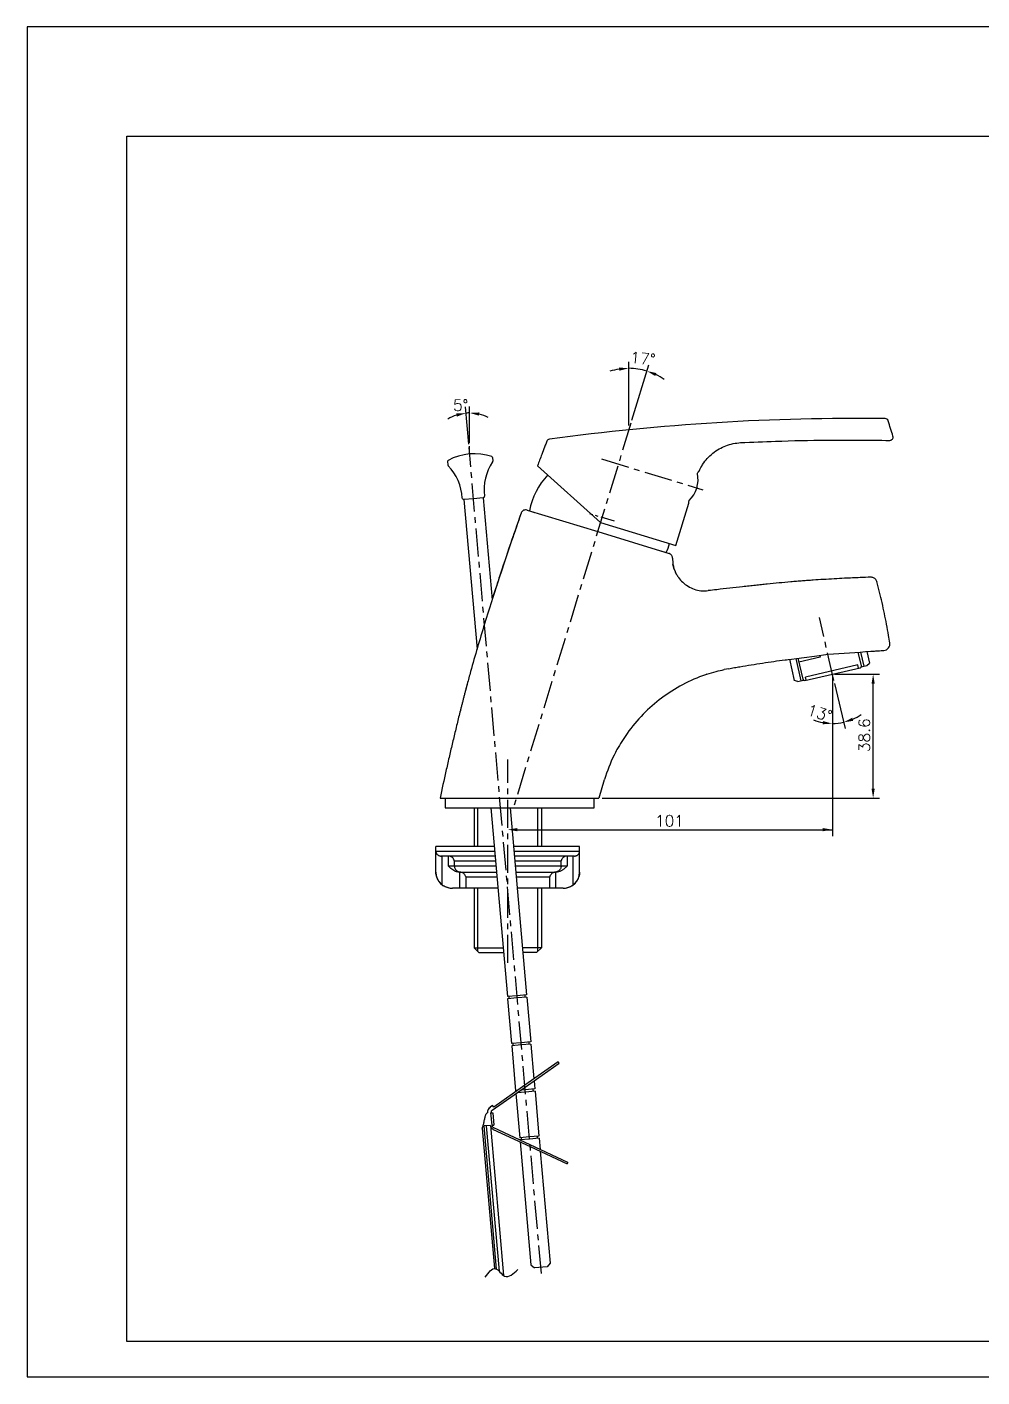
# Model space of a CAD drawing. Extents: x 589 to 1183, y 15 to 435.
# Drawn here: x 589 to 886, y 15 to 435 of the extents above; entities that cross this region are included whole.
import ezdxf

# ---------------------------------------------------------------- set-up
doc = ezdxf.new("R2010")
doc.units = 0
doc.header["$LTSCALE"] = 7
doc.header["$MEASUREMENT"] = 0
doc.linetypes.add('CENTER', pattern=[2, 1.25, -0.25, 0.25, -0.25])
doc.layers.get('0').update_dxf_attribs({"color": 2, "linetype": 'CONTINUOUS'})
for name, color, linetype in [('CL', 1, 'CENTER'), ('DIM', 2, 'CONTINUOUS'), ('DWG', 7, 'CONTINUOUS')]:
    doc.layers.add(name, color=color, linetype=linetype)
doc.styles.add('GHS', font='ROMANS', dxfattribs={"bigfont": 'GHS'})

# ---------------------------------------------------------------- blocks, each defined once
blk = doc.blocks.new('BORDER')
for p, q in [((1, 1), (0, 1)), ((0, 1), (0, 0)), ((0, 0), (1, 0))]:
    blk.add_line(p, q)
blk = doc.blocks.new('양식')
at = {"color": 4}
for p, q in [((1219, 386), (1768, 386)), ((1219, 11), (1219, 386)), ((1768, 11), (1219, 11))]:
    blk.add_line(p, q, dxfattribs=at)
at = {"xscale": 594, "yscale": 420, "zscale": 594}
blk.add_blockref('BORDER', (1188, 0), dxfattribs=at)

msp = doc.modelspace()

# ---------------------------------------------------------------- linework, layer by layer
at = {"layer": 'CL'}
for p, q in [((776.8, 311.74), (740.22, 192.07)), ((748.96, 47.16), (726.47, 304.18)), ((767.71, 300.63), (799.22, 291)), ((839.94, 231.73), (835.42, 251.33)), ((738.51, 143.86), (738.51, 207.09))]:
    msp.add_line(p, q, dxfattribs=at)
at = {"layer": 'CL', "ltscale": 0.5}
msp.add_line((771.7, 281.21), (764.05, 283.55), dxfattribs=at)
at = {"layer": 'DIM'}
for p, q in [((776.17, 311.06), (776.17, 330.81)), ((777.1, 312.7), (782.35, 329.88)), ((726.38, 305.17), (725.36, 316.88)), ((726.65, 305.63), (726.65, 316.94)), ((726.65, 302.18), (726.65, 304.63)), ((839.49, 233.24), (839.49, 183.28)), ((840.14, 233.68), (854.15, 233.68)), ((852.15, 198.07), (852.15, 231.24)), ((840.17, 230.75), (843.41, 216.72)), ((767.84, 195.07), (854.15, 195.07)), ((741.51, 185.28), (839.49, 185.28))]:
    msp.add_line(p, q, dxfattribs=at)
for centre, radius, start, end in [((776.17, 309.67), 19.14, 98.9911, 107.9823), ((776.17, 309.67), 19.14, 73, 90), ((776.17, 309.67), 19.14, 55.0177, 64.0089), ((726.65, 302.18), 12.75, 108.5092, 122.0185), ((726.65, 302.18), 12.75, 90, 95), ((726.65, 302.18), 12.75, 62.9815, 76.4908), ((839.49, 233.68), 15.4, 247.646, 258.823), ((839.49, 233.68), 15.4, 270, 283), ((839.49, 233.68), 15.4, 294.177, 305.354)]:
    msp.add_arc(centre, radius, start, end, dxfattribs=at)
for points in [[(773.14, 329.07), (773.22, 328.07), (776.17, 328.81)], [(784.37, 326.41), (784.74, 327.34), (781.76, 327.97)], [(729.57, 314.09), (729.68, 315.08), (726.65, 314.94)], [(722.49, 314.77), (722.7, 313.79), (725.53, 314.89)], [(851.65, 230.68), (852.65, 230.68), (852.15, 233.68)], [(836.56, 219.06), (836.46, 218.07), (839.49, 218.27)], [(845.96, 219.15), (845.64, 220.1), (842.96, 218.67)], [(851.65, 198.07), (852.65, 198.07), (852.15, 195.07)], [(741.51, 185.78), (741.51, 184.78), (738.51, 185.28)], [(836.49, 185.78), (836.49, 184.78), (839.49, 185.28)]]:
    msp.add_solid(points, dxfattribs=at)
at = {"layer": 'DWG'}
for p, q in [((719.82, 299.89), (719.92, 298.69)), ((733.77, 301.11), (733.87, 299.91)), ((747.77, 298.51), (767.36, 280.87)), ((797.96, 296.87), (798.02, 296.9)), ((727.87, 288.24), (724.88, 287.98)), ((724.88, 287.98), (728.95, 241.45)), ((730.85, 288.5), (727.87, 288.24)), ((730.85, 288.5), (733.63, 256.8)), ((790.79, 273.71), (794.81, 286.85)), ((744.53, 284.71), (766.49, 278)), ((744.53, 284.71), (744.53, 284.71)), ((745.26, 284.49), (746.88, 283.99)), ((766.49, 278), (788.67, 271.22)), ((767.36, 280.87), (790.79, 273.71)), ((790.73, 273.73), (790.81, 273.77)), ((786.14, 271.99), (787.81, 271.48)), ((835.54, 239.5), (835.67, 238.95)), ((848.49, 236.27), (847.51, 240.5)), ((848.22, 240.55), (849.24, 236.13)), ((850.19, 240.69), (851.01, 237.13)), ((850.64, 240.72), (850.64, 240.72)), ((850.65, 240.72), (850.65, 240.72)), ((807.24, 235.37), (805.77, 235.08)), ((807.24, 235.37), (808.07, 235.52)), ((807.24, 235.37), (807.24, 235.37)), ((826.11, 238.29), (827.63, 231.73)), ((828.06, 238.54), (829.66, 231.61)), ((828.76, 238.63), (830.27, 232.06)), ((835.67, 238.95), (829.03, 237.42)), ((830.87, 231.68), (848.12, 235.67)), ((847.41, 236.53), (831.13, 232.77)), ((847.63, 235.55), (847.41, 236.53)), ((848.46, 235.95), (850.17, 236.34)), ((850.17, 236.34), (851.01, 237.13)), ((828.73, 231.4), (827.63, 231.73)), ((828.73, 231.4), (830.44, 231.79)), ((831.36, 231.8), (831.13, 232.77)), ((725.9, 230.57), (725.37, 228.58)), ((768.54, 200.82), (766.79, 195.09)), ((768.57, 200.89), (768.55, 200.84)), ((717.47, 195.09), (738.51, 195.09)), ((717.51, 195.07), (728.01, 195.07)), ((719.01, 195.07), (719.01, 192.07)), ((719.09, 195.07), (719.01, 195.07)), ((728.01, 195.07), (728.04, 195.07)), ((728.04, 195.07), (733, 195.07)), ((738.51, 195.09), (766.79, 195.09)), ((739.03, 195.07), (766.84, 195.07)), ((765.34, 192.07), (765.34, 195.07)), ((719.01, 192.07), (738.51, 192.07)), ((728.04, 192.07), (728.04, 180.07)), ((733.27, 192.07), (738.4, 133.37)), ((738.51, 192.07), (765.34, 192.07)), ((739.29, 192.07), (744.38, 133.89)), ((748.99, 192.07), (748.99, 180.07)), ((734.32, 180.07), (716.16, 180.07)), ((716.16, 172.07), (716.16, 180.07)), ((716.16, 178.57), (734.45, 178.57)), ((734.58, 177.07), (717.75, 177.07)), ((718.16, 168.15), (718.16, 177.07)), ((719.94, 177.07), (719.94, 174.07)), ((760.86, 180.07), (740.34, 180.07)), ((740.47, 178.57), (760.86, 178.57)), ((759.27, 177.07), (740.6, 177.07)), ((757.09, 174.07), (757.09, 177.07)), ((758.86, 168.15), (758.86, 177.07)), ((760.86, 172.07), (760.86, 180.07)), ((719.94, 174.07), (734.84, 174.07)), ((721.89, 175.57), (734.71, 175.57)), ((721.89, 175.57), (721.89, 174.07)), ((740.73, 175.57), (755.13, 175.57)), ((740.86, 174.07), (757.09, 174.07)), ((755.13, 174.07), (755.13, 175.57)), ((723.4, 172.07), (735.02, 172.07)), ((723.54, 172.07), (723.54, 167.07)), ((725.47, 170.57), (725.47, 167.07)), ((725.47, 170.57), (735.15, 170.57)), ((741.04, 172.07), (753.62, 172.07)), ((741.17, 170.57), (751.56, 170.57)), ((751.56, 167.07), (751.56, 170.57)), ((753.49, 167.07), (753.49, 172.07)), ((735.45, 167.07), (721.28, 167.07)), ((728.04, 167.07), (728.04, 148.57)), ((755.75, 167.07), (741.48, 167.07)), ((748.99, 167.07), (748.99, 148.57)), ((728.04, 148.57), (737.07, 148.57)), ((728.04, 148.57), (729.54, 147.07)), ((729.54, 147.07), (737.2, 147.07)), ((748.99, 148.57), (743.1, 148.57)), ((747.49, 147.07), (743.23, 147.07)), ((748.99, 148.57), (747.49, 147.07)), ((741.39, 133.63), (738.4, 133.37)), ((741.45, 132.93), (738.46, 132.67)), ((738.46, 132.67), (739.68, 118.72)), ((738.96, 132.71), (738.9, 133.41)), ((744.38, 133.89), (741.39, 133.63)), ((744.44, 133.19), (741.45, 132.93)), ((743.94, 133.15), (743.88, 133.85)), ((744.44, 133.19), (745.66, 119.25)), ((742.67, 118.98), (739.68, 118.72)), ((742.73, 118.29), (739.75, 118.03)), ((739.75, 118.03), (740.97, 104.08)), ((740.24, 118.07), (740.18, 118.77)), ((745.66, 119.25), (742.67, 118.98)), ((745.72, 118.55), (742.73, 118.29)), ((745.22, 118.5), (745.16, 119.2)), ((745.72, 118.55), (746.67, 107.74)), ((754.24, 113.04), (743.83, 105.75)), ((743.88, 105.18), (754.52, 112.63)), ((754.52, 112.63), (754.24, 113.04)), ((733.71, 98.06), (743.88, 105.18)), ((743.83, 105.75), (734.14, 98.97)), ((746.72, 107.17), (746.94, 104.6)), ((741.5, 104.13), (740.97, 104.08)), ((741.04, 103.19), (742.25, 89.43)), ((744.02, 103.64), (741.35, 103.41)), ((741.52, 103.52), (741.35, 103.41)), ((741.47, 104.1), (741.46, 104.12)), ((741.52, 103.42), (741.52, 103.52)), ((743.95, 104.34), (742.5, 104.21)), ((746.94, 104.6), (743.95, 104.34)), ((747, 103.9), (744.02, 103.64)), ((746.51, 103.86), (746.44, 104.56)), ((747, 103.9), (748.22, 89.96)), ((731.99, 97.19), (732.19, 97.21)), ((733.11, 98.98), (732.55, 98.42)), ((733.79, 99.46), (733.08, 98.96)), ((733.29, 97.15), (733.89, 97.2)), ((733.63, 93.32), (733.29, 97.15)), ((734.14, 98.97), (733.79, 99.46)), ((733.89, 97.2), (734.22, 93.37)), ((733.13, 93.28), (731.13, 93.1)), ((735.03, 48.55), (731.13, 93.1)), ((731.85, 93.17), (735.81, 47.89)), ((733.13, 93.28), (737.21, 46.58)), ((733.63, 93.32), (734.22, 93.37)), ((745.45, 87.26), (734.2, 92.5)), ((730.6, 92.36), (734.41, 48.74)), ((733.99, 92.05), (745.5, 86.68)), ((745.24, 89.7), (742.25, 89.43)), ((745.3, 89), (742.31, 88.74)), ((742.81, 88.78), (742.74, 89.48)), ((748.22, 89.96), (745.24, 89.7)), ((748.28, 89.26), (745.3, 89)), ((747.79, 89.22), (747.73, 89.91)), ((748.28, 89.26), (748.59, 85.79)), ((742.36, 88.15), (745.71, 49.89)), ((757.22, 81.77), (745.45, 87.26)), ((745.5, 86.68), (757.01, 81.31)), ((748.64, 85.22), (751.68, 50.41)), ((757.22, 81.77), (757.01, 81.31)), ((751.68, 50.41), (750.78, 49.32)), ((745.71, 49.89), (746.79, 48.98)), ((750.78, 49.32), (746.79, 48.98))]:
    msp.add_line(p, q, dxfattribs=at)
at = {"layer": 'DWG', "color": 2}
for p, q in [((729.2, 180.07), (729.2, 192.07)), ((747.83, 180.07), (747.83, 192.07)), ((729.2, 147.41), (729.2, 167.07)), ((747.83, 147.41), (747.83, 167.07))]:
    msp.add_line(p, q, dxfattribs=at)
at = {"layer": 'DWG'}
for centre, radius, start, end in [((846.56, -386.78), 700, 89.23772, 97.80939), ((855.86, 312.16), 1, 18.0682, 89.2377), ((751.58, 305.74), 1, 97.8093, 158.8788), ((857.35, 307.39), 1, 268.9713, 16.6294), ((720.12, 299.91), 0.3, 118.5285, 185), ((720.22, 298.72), 0.3, 185, 223.835), ((728.13, 285.17), 17.08, 71.4715, 118.5285), ((708.68, 287.64), 15.7, 2.9728, 43.835), ((746.86, 290.98), 15.7, 146.165, 187.0272), ((733.47, 301.08), 0.3, 5, 71.4715), ((733.57, 299.89), 0.3, 326.165, 5), ((767.23, 280.26), 22.38, 136.6244, 169.1155), ((788.7, 294.21), 9, 313.5449, 12.209), ((724.86, 288.48), 0.5, 182.9728, 275), ((730.78, 288.99), 0.5, 275, 7.0272), ((767.23, 280.26), 22.38, 336.8845, 344.5776), ((855.37, 243.05), 2, 273.6809, 9.0484), ((848, 236.15), 0.5, 283, 13), ((830.76, 232.17), 0.5, 193, 283), ((721.16, 172.07), 5, 180, 270), ((755.86, 172.07), 5, 270, 0), ((734.29, 97.24), 2.1, 125, 180.7754), ((734.29, 97.24), 1, 125, 185), ((734.62, 93.41), 1.5, 185, 245), ((734.62, 93.41), 1, 185, 245)]:
    msp.add_arc(centre, radius, start, end, dxfattribs=at)
for points in [[(858.31, 307.68), (856.81, 312.47)], [(750.65, 306.1), (750.42, 305.49), (749.97, 304.33), (749.08, 302.01), (747.77, 298.51)], [(798, 296.86), (799.13, 298.92), (800.57, 300.78), (802.28, 302.4), (804.22, 303.72), (806.35, 304.73), (808.61, 305.39), (810.94, 305.69)], [(810.94, 305.69), (821.77, 306.13), (837.75, 306.47), (857.33, 306.39)], [(797.49, 296.12), (797.55, 296.22), (797.74, 296.5), (797.88, 296.7), (797.97, 296.82), (798, 296.86)], [(797.11, 291.01), (797.13, 291.05), (797.17, 291.16), (797.22, 291.27), (797.25, 291.37), (797.29, 291.47), (797.32, 291.58)], [(797.32, 291.58), (797.33, 291.61)], [(797.33, 291.61), (797.35, 291.68), (797.38, 291.79), (797.41, 291.89), (797.43, 292), (797.45, 292.12), (797.46, 292.16)], [(794.81, 286.85), (794.82, 286.94), (794.84, 287.19), (794.89, 287.61), (794.9, 287.69)], [(742.67, 283.77), (738.89, 272.81), (735.4, 262.33), (731.27, 249.35)], [(742.68, 283.77), (739.69, 275.14), (736.32, 265.12), (734.89, 260.73)], [(744.53, 284.71), (743.98, 284.78), (743.44, 284.63), (743, 284.31), (742.7, 283.84), (742.67, 283.77)], [(789.73, 269.74), (789.71, 270.06), (789.61, 270.37), (789.45, 270.65), (789.24, 270.9), (788.97, 271.09), (788.67, 271.22)], [(789.73, 269.74), (789.9, 267.76)], [(789.9, 267.76), (789.92, 267.65), (790.6, 265.56), (791.04, 264.67)], [(791.04, 264.67), (790.63, 265.48), (790.05, 267.1), (789.9, 267.76)], [(791.04, 264.67), (791.64, 263.72), (792.94, 262.25), (794.58, 261.03), (796.52, 260.1), (798.59, 259.63), (800.86, 259.64)], [(734.89, 260.73), (734.73, 260.25)], [(843.27, 263.48), (836.73, 263.11), (833.46, 262.9), (831.83, 262.78), (830.19, 262.66), (828.36, 262.52), (826.53, 262.37), (822.87, 262.04), (819.22, 261.69), (817.39, 261.49), (815.57, 261.29), (813.56, 261.07), (811.55, 260.84), (807.54, 260.39), (803.53, 259.94), (800.85, 259.64)], [(851.38, 263.82), (848.12, 263.69), (843.27, 263.48)], [(853.38, 262.32), (853.22, 262.74), (852.97, 263.11), (852.64, 263.42), (852.25, 263.65), (851.83, 263.78), (851.38, 263.82)], [(857.35, 243.37), (856.96, 245.72), (856.34, 249.17), (855.66, 252.56), (854.94, 255.91), (854.16, 259.2), (853.34, 262.45)], [(734.73, 260.25), (733.9, 257.68)], [(731.27, 249.35), (726.96, 234.44), (725.9, 230.57)], [(838.17, 239.83), (851.39, 240.78), (853.69, 240.94)], [(850.64, 240.72), (853.69, 240.94)], [(853.69, 240.94), (855.5, 241.06)], [(807.24, 235.37), (808.07, 235.52)], [(800.43, 233.61), (800.02, 233.47), (792.9, 230.36), (786.37, 226.22), (780.66, 221.22), (775.62, 215.21), (772.48, 210.21)], [(800.43, 233.61), (803.34, 234.49), (805.77, 235.08)], [(725.33, 228.44), (725.3, 228.32), (725.23, 228.06), (725.1, 227.54), (724.96, 227.02), (724.83, 226.5), (724.56, 225.46), (724.29, 224.42), (724.03, 223.37), (723.77, 222.33), (723.24, 220.24), (722.73, 218.16), (722.22, 216.07), (721.22, 211.88), (720.24, 207.69), (719.29, 203.5), (717.47, 195.09)], [(725.37, 228.58), (725.35, 228.52), (725.33, 228.45), (725.33, 228.44)], [(725.9, 230.57), (725.89, 230.54), (725.81, 230.23), (725.72, 229.91), (725.64, 229.6), (725.56, 229.3), (725.49, 229.03), (725.43, 228.82), (725.4, 228.71)], [(772.48, 210.21), (771.56, 208.45), (768.57, 200.89)], [(716.16, 178.57), (716.19, 178.31), (716.27, 178.04), (716.41, 177.78), (716.6, 177.55), (716.84, 177.35), (717.12, 177.2), (717.43, 177.11), (717.76, 177.07)], [(721.89, 175.57), (721.81, 175.84), (721.68, 176.11), (721.5, 176.37), (721.29, 176.61), (721.04, 176.8), (720.75, 176.95), (720.44, 177.04), (720.12, 177.07)], [(756.9, 177.07), (756.59, 177.04), (756.27, 176.95), (755.99, 176.79), (755.74, 176.6), (755.52, 176.37), (755.34, 176.11), (755.21, 175.84), (755.13, 175.57)], [(759.27, 177.07), (759.59, 177.11), (759.91, 177.2), (760.19, 177.36), (760.43, 177.55), (760.62, 177.79), (760.76, 178.04), (760.84, 178.31), (760.86, 178.57)], [(723.4, 172.07), (722.87, 172.13), (722.3, 172.29), (721.72, 172.57), (721.13, 172.97), (720.54, 173.48), (719.94, 174.07)], [(721.89, 174.07), (721.96, 173.56), (722.16, 173.07), (722.47, 172.66), (722.87, 172.34), (723.34, 172.14), (723.51, 172.1)], [(755.13, 174.07), (755.07, 173.56), (754.87, 173.07), (754.56, 172.66), (754.15, 172.34), (753.68, 172.14), (753.18, 172.07)], [(757.09, 174.07), (756.82, 173.8), (756.54, 173.53), (756.25, 173.27), (755.95, 173.02), (755.63, 172.78), (755.3, 172.57), (754.94, 172.38), (754.55, 172.23), (754.11, 172.12), (753.62, 172.07)], [(718.16, 168.15), (717.7, 168.56), (717.24, 169.07), (716.83, 169.68), (716.48, 170.39), (716.25, 171.19), (716.16, 172.07)], [(718.16, 168.15), (718.72, 167.77), (719.32, 167.47), (719.95, 167.25), (720.61, 167.12), (721.16, 167.08)], [(723.51, 172.1), (723.85, 172.07)], [(723.75, 172.07), (723.65, 172.07)], [(723.96, 172.04), (723.75, 172.07)], [(725.47, 170.57), (725.38, 170.83), (725.24, 171.11), (725.04, 171.38), (724.82, 171.61), (724.57, 171.8), (724.28, 171.95), (723.96, 172.04)], [(753.06, 172.04), (752.75, 171.95), (752.46, 171.8), (752.2, 171.61), (751.98, 171.37), (751.79, 171.11), (751.65, 170.83), (751.56, 170.57)], [(753.27, 172.07), (753.06, 172.04)], [(753.38, 172.07), (753.27, 172.07)], [(755.86, 167.08), (756.42, 167.12), (757.08, 167.25), (757.71, 167.47), (758.31, 167.77), (758.86, 168.15)], [(760.84, 171.61), (760.78, 171.22), (760.68, 170.8), (760.54, 170.39), (760.37, 169.99), (760.11, 169.53), (759.76, 169.04), (759.33, 168.56), (758.86, 168.15)], [(760.85, 171.68), (760.84, 171.65), (760.84, 171.61)], [(760.86, 172.07), (760.85, 171.78)], [(760.85, 171.78), (760.85, 171.68)], [(721.16, 167.08), (721.28, 167.07)], [(755.75, 167.07), (755.86, 167.08)], [(730.6, 92.36), (730.7, 92.71), (730.77, 92.97), (730.87, 93.3), (731.04, 93.86), (731.14, 94.37), (731.21, 94.82), (731.35, 95.28), (731.48, 95.85), (731.57, 96.28), (731.69, 96.53), (731.77, 96.77), (731.98, 97.18), (731.99, 97.19)], [(731.46, 46.03), (734.7, 48.7), (737.51, 46.41), (741.68, 48.46)]]:
    msp.add_spline(points, degree=3, dxfattribs=at)
msp.add_open_spline([(808.07, 235.52), (808.09, 235.52), (808.39, 235.58), (809.28, 235.74), (811.32, 236.09), (814.24, 236.58), (817.75, 237.13), (821.26, 237.64), (823.87, 238), (825.31, 238.18), (838.17, 239.83)], degree=3, knots=[0, 0, 0, 0, 0.044455, 0.933112, 2.709741, 6.26068, 9.80942, 13.356442, 16.902726, 17.706571, 17.706571, 17.706571, 17.706571], dxfattribs=at)

# ---------------------------------------------------------------- block references
at = {"layer": 'DIM'}
msp.add_blockref('양식', (-599, 15), dxfattribs=at)

# ---------------------------------------------------------------- texts
at = {"layer": 'DIM', "char_height": 3.5, "attachment_point": 5, "style": 'GHS'}
for s, insert, rotation in [('\\A1;17%%D', (780.54, 331.88), 354.2529), ('\\A1;5%%D', (723.89, 317.32), 1.6387), ('\\A1;13%%D', (835.55, 221.57), 343.2827), ('38.6', (849.4, 214.66), 90)]:
    msp.add_mtext(s, dxfattribs=dict(at, insert=insert, rotation=rotation))
at = {"layer": 'DIM', "insert": (788.82, 188.03), "char_height": 3.5, "attachment_point": 5, "style": 'GHS'}
msp.add_mtext('101', dxfattribs=at)

doc.saveas('drawing.dxf')
